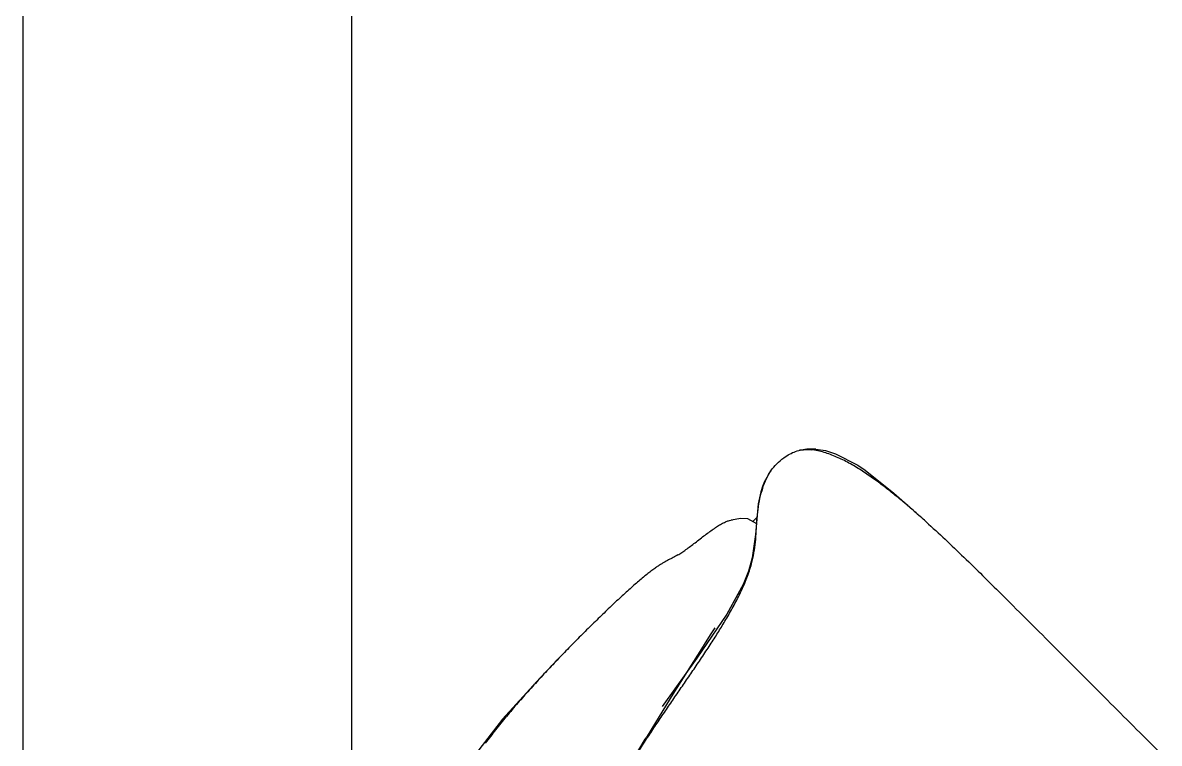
# Model space of a CAD drawing. Extents: x 16 to 12095, y 7 to 11460.
# Drawn here: x 44 to 1166, y 1079 to 1790 of the extents above; entities that cross this region are included whole.
import ezdxf

# ---------------------------------------------------------------- set-up
doc = ezdxf.new("R2010")
doc.units = 0
doc.layers.add('A-WALL-FNSH-1', color=7, linetype='CONTINUOUS')
doc.layers.add('I-FURN', color=30, linetype='CONTINUOUS')

msp = doc.modelspace()

# ---------------------------------------------------------------- linework, layer by layer
at = {"layer": 'A-WALL-FNSH-1'}
for p, q in [((43.5, 4324.9), (43.5, 59.9)), ((368.5, 384.9), (368.5, 4324.9))]:
    msp.add_line(p, q, dxfattribs=at)
at = {"layer": 'I-FURN'}
for p, q in [((810.6, 1367.8), (810.4, 1367.8)), ((811, 1367.9), (810.6, 1367.8)), ((812.5, 1368.2), (811, 1367.9)), ((817.9, 1369), (812.5, 1368.2)), ((826.8, 1369.1), (817.9, 1369)), ((826.8, 1369.1), (836.4, 1367.6)), ((836.4, 1367.6), (846.5, 1364.4)), ((846.5, 1364.4), (868.4, 1353.1)), ((782.4, 1347.4), (782.1, 1347.1)), ((782.5, 1347.6), (782.4, 1347.4)), ((868.4, 1353.1), (875.7, 1348.2)), ((875.7, 1348.2), (904, 1325.7)), ((776.4, 1337), (774.4, 1332.1)), ((778.5, 1341.2), (776.4, 1337)), ((781.6, 1346.3), (778.5, 1341.2)), ((782.1, 1347.1), (781.6, 1346.3)), ((772.7, 1326.8), (771.3, 1321.1)), ((774.4, 1332.1), (772.7, 1326.8)), ((904, 1325.7), (919.9, 1311.7)), ((770.1, 1314.9), (767.3, 1284.7)), ((771.3, 1321.1), (770.1, 1314.9)), ((919.9, 1311.7), (924.2, 1307.7)), ((924.2, 1307.7), (925.7, 1306.4)), ((925.7, 1306.4), (926.6, 1305.6)), ((926.6, 1305.6), (927.2, 1305)), ((927.2, 1305), (927.6, 1304.7)), ((927.6, 1304.7), (927.9, 1304.4)), ((927.9, 1304.4), (928, 1304.4)), ((743.4, 1299.1), (744, 1299.3)), ((744, 1299.3), (745.4, 1299.6)), ((745.4, 1299.6), (747.4, 1300)), ((747.4, 1300), (752.5, 1300.8)), ((752.5, 1300.8), (759.3, 1300.7)), ((759.3, 1300.7), (768.3, 1295.5)), ((768.8, 1301.5), (765.2, 1297.8)), ((767.3, 1284.7), (764.2, 1261.8)), ((764.2, 1261.8), (760.4, 1248.5)), ((760.4, 1248.5), (755.1, 1235.5)), ((755.1, 1235.5), (739, 1206.1)), ((739, 1206.1), (709.3, 1162.7)), ((726.5, 1191.7), (725.1, 1189.5)), ((727.1, 1192.6), (726.5, 1191.7)), ((719.3, 1180.4), (714, 1171.8)), ((723.2, 1186.6), (719.3, 1180.4)), ((725.1, 1189.5), (723.2, 1186.6)), ((714, 1171.8), (685.8, 1126.9)), ((567.4, 1156.6), (554.6, 1143.2)), ((570.5, 1159.8), (567.4, 1156.6)), ((571.7, 1161.1), (570.5, 1159.8)), ((572.7, 1162.1), (571.7, 1161.1)), ((573.1, 1162.5), (572.7, 1162.1)), ((573.4, 1162.7), (573.1, 1162.5)), ((573.5, 1162.9), (573.4, 1162.8)), ((573.4, 1162.8), (573.4, 1162.7)), ((709.3, 1162.7), (675.1, 1114.9)), ((554.6, 1143.2), (517.4, 1102.3)), ((685.8, 1126.9), (668.5, 1099)), ((517.4, 1102.3), (470.4, 1041.7)), ((668.5, 1099), (659.3, 1083.9)), ((647.7, 1064.7), (658.5, 1082.6)), ((658.5, 1082.6), (659.3, 1083.9))]:
    msp.add_line(p, q, dxfattribs=at)
for points in [[(778.1, 1339.9), (779.4, 1342.7), (782.4, 1347.9), (788.1, 1354.8), (792.8, 1358.6), (795.4, 1360.5)], [(938.3, 1295.1), (950.8, 1283.8), (975.7, 1260.1), (1000.2, 1235.8), (1012.2, 1223.9)], [(1166.2, 1069.9), (1157.7, 1078.4), (1140.7, 1095.4), (1114.9, 1121.2), (1089.2, 1146.9), (1063.6, 1172.6), (1037.8, 1198.4), (1020.7, 1215.4), (1012.2, 1223.9)]]:
    msp.add_open_spline(points, degree=3, dxfattribs=at)
for points, knots in [([(795.4, 1360.5), (797.2, 1361.9), (801, 1364.3), (807, 1367), (812.1, 1368.2), (816.3, 1368.6), (819.5, 1368.7), (821.6, 1368.6), (822.7, 1368.5)], [0, 0, 0, 0, 0.222222, 0.444444, 0.666667, 0.777778, 0.888889, 1, 1, 1, 1]), ([(871.6, 1348.2), (867.7, 1350.7), (861.7, 1354.3), (853.6, 1358.5), (845.5, 1362.3), (835.2, 1366.2), (826.7, 1368.1), (822.7, 1368.5)], [0, 0, 0, 0, 0.25, 0.375, 0.5, 0.75, 1, 1, 1, 1]), ([(938.3, 1295.1), (934.7, 1298.4), (927.4, 1304.9), (916.4, 1314.5), (907.3, 1322), (900, 1327.8), (892.6, 1333.6), (883.1, 1340.6), (875.4, 1345.8), (871.6, 1348.2)], [0, 0, 0, 0, 0.166667, 0.333333, 0.5, 0.583333, 0.666667, 0.833333, 1, 1, 1, 1]), ([(590, 915.2), (589.8, 916.8), (589.2, 923.2), (589.2, 932.1), (590.2, 941.9), (591.4, 949.1), (593.1, 956.2), (595.8, 965.6), (600, 977.2), (606, 990.5), (614.8, 1008.1), (626.6, 1029.5), (641.9, 1054.9), (655, 1075.5), (665.9, 1092.1), (674.2, 1104.4), (682.5, 1116.6), (690.9, 1128.9), (699.3, 1141.1), (707.6, 1153.3), (714.9, 1164.1), (720.5, 1172.6), (724.6, 1178.9), (728.4, 1184.8), (731.9, 1190.4), (735.4, 1196.2), (739, 1202.2), (742.7, 1208.6), (746.2, 1215), (749.7, 1221.6), (753, 1228.3), (756.1, 1235.1), (759.8, 1244.2), (763.3, 1254.6), (766, 1266.5), (767.4, 1277.3), (768.1, 1288), (768.6, 1298.7), (769.7, 1309.6), (772.3, 1324), (775.5, 1334.2), (778.1, 1339.9)], [0.0493997, 0.0493997, 0.0493997, 0.0493997, 0.0588235, 0.0882353, 0.1029412, 0.1176471, 0.1323529, 0.1470588, 0.1764706, 0.2058824, 0.2352941, 0.2941176, 0.3529412, 0.4117647, 0.4411765, 0.4705882, 0.5, 0.5294118, 0.5588235, 0.5882353, 0.6176471, 0.6323529, 0.6470588, 0.6617647, 0.6764706, 0.6911765, 0.7058824, 0.7205882, 0.7352941, 0.75, 0.7647059, 0.7794118, 0.7941176, 0.8235294, 0.8455882, 0.8676471, 0.8897059, 0.9117647, 0.9338235, 0.9558824, 1, 1, 1, 1]), ([(690.7, 1264.6), (691.9, 1265.3), (694.4, 1266.9), (698.6, 1269.8), (703, 1273.1), (709.2, 1277.8), (716, 1283.1), (722.3, 1287.7), (726.7, 1290.9), (731, 1293.6), (734.9, 1295.9), (738.5, 1297.6), (741.6, 1298.7), (743.6, 1299.2), (744.5, 1299.4), (744.7, 1299.4)], [0, 0, 0, 0, 0.0454545, 0.0909091, 0.1363636, 0.1818182, 0.2727273, 0.3181818, 0.3636364, 0.4090909, 0.4545455, 0.5, 0.5454545, 0.5909091, 0.6004079, 0.6004079, 0.6004079, 0.6004079]), ([(690.7, 1264.6), (689.1, 1263.6), (686, 1262), (681.6, 1259.7), (677.7, 1257.6), (674.1, 1255.5), (671.2, 1253.6), (667.9, 1251.3), (664.1, 1248.5), (659.9, 1245.3), (655.5, 1241.7), (650.9, 1237.8), (646, 1233.5), (640.9, 1229), (635.6, 1224.1), (630.2, 1219.1), (624.7, 1213.9), (619.1, 1208.6), (613.5, 1203.1), (607.7, 1197.5), (602, 1191.9), (596.2, 1186.1), (590.4, 1180.3), (584.5, 1174.3), (578.7, 1168.3), (572.9, 1162.3), (567, 1156.1), (561.2, 1150), (553.7, 1141.9), (548, 1135.7), (544.2, 1131.4)], [0, 0, 0, 0, 0.0333333, 0.0666667, 0.1, 0.1166667, 0.1333333, 0.15, 0.1666667, 0.1833333, 0.2, 0.2166667, 0.2333333, 0.25, 0.2666667, 0.2833333, 0.3, 0.3166667, 0.3333333, 0.35, 0.3666667, 0.3833333, 0.4, 0.4166667, 0.4333333, 0.45, 0.4666667, 0.4833333, 0.5, 0.5333333, 0.5333333, 0.5333333, 0.5333333]), ([(543.8, 1131), (540.1, 1126.9), (532.5, 1118.3), (525, 1109.5), (521.3, 1105.1)], [0.53431141, 0.53431141, 0.53431141, 0.53431141, 0.56666667, 0.6, 0.6, 0.6, 0.6]), ([(521.1, 1104.9), (517.5, 1100.5), (510.5, 1091.9), (503.8, 1083.2), (500.4, 1078.7)], [0.60067695, 0.60067695, 0.60067695, 0.60067695, 0.63333333, 0.66591327, 0.66591327, 0.66591327, 0.66591327])]:
    msp.add_open_spline(points, degree=3, knots=knots, dxfattribs=at)

doc.saveas('drawing.dxf')
